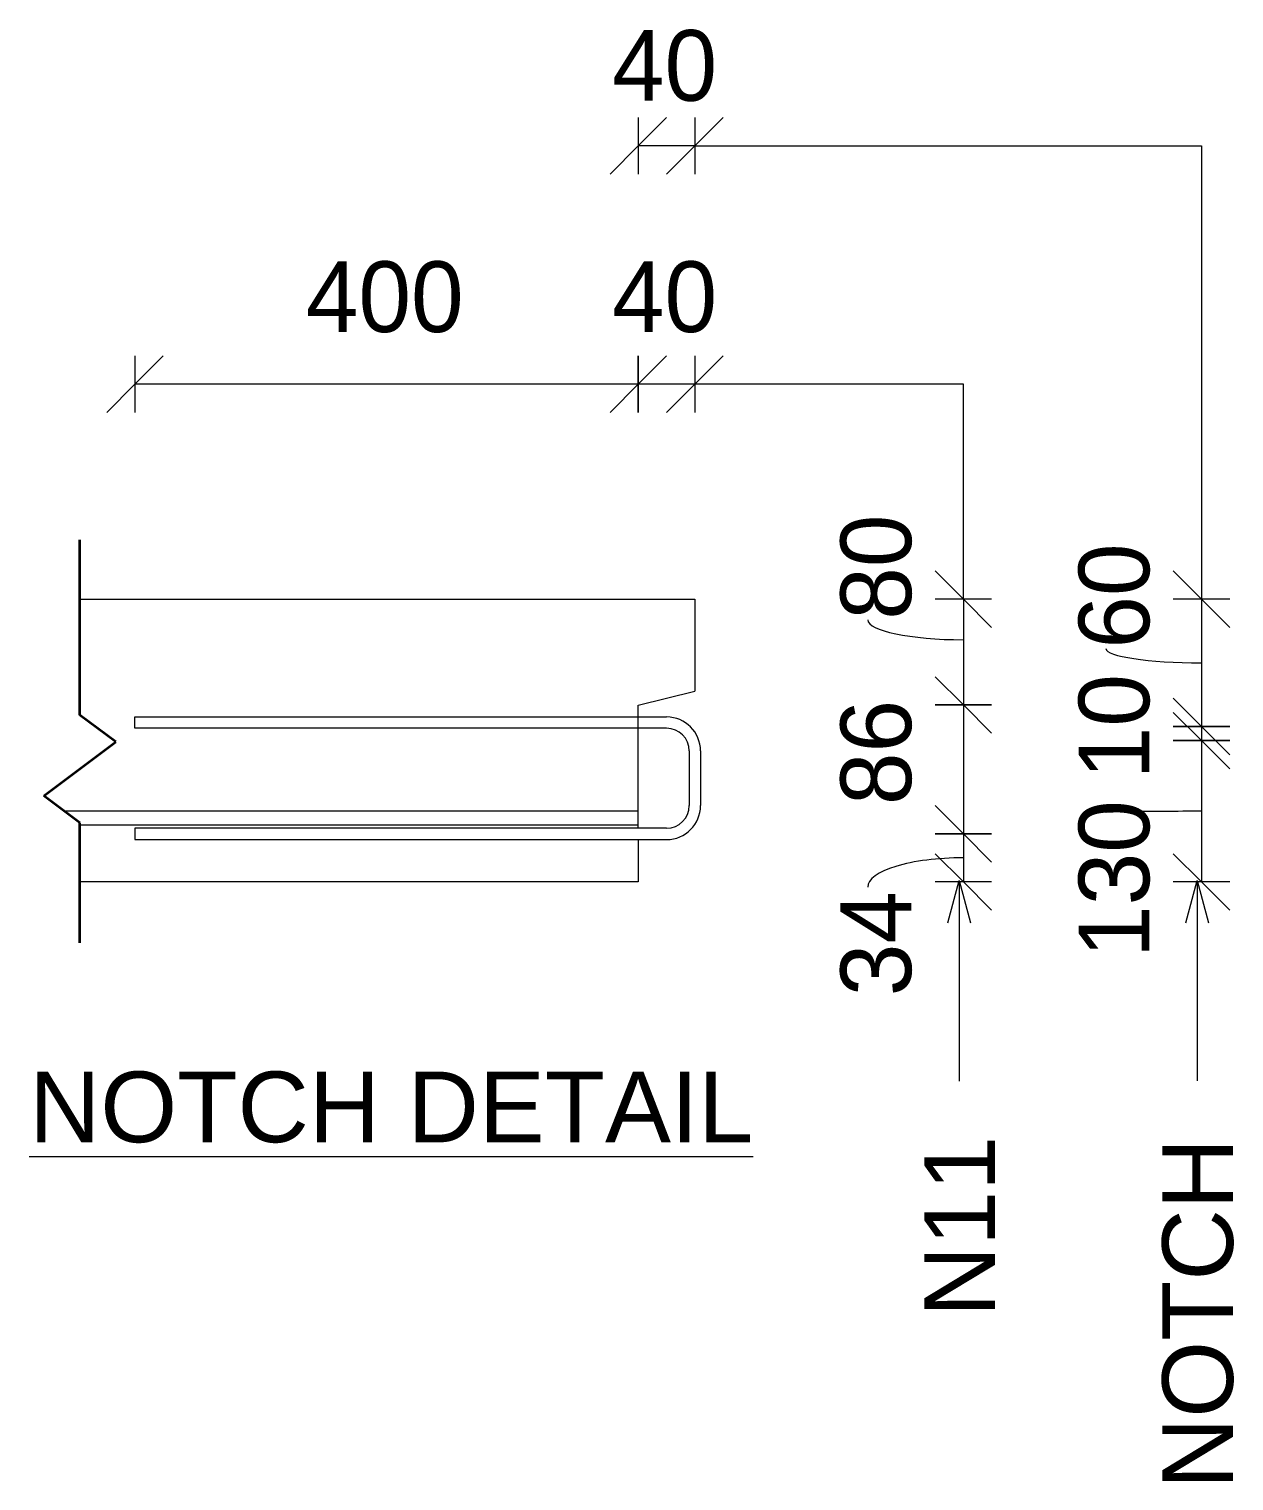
# Model space of a CAD drawing. Header units: millimetres. Extents: x -2992 to 15376, y 1067 to 18539.
# Drawn here: x -2992 to -2140, y 17512 to 18539 of the extents above; entities that cross this region are included whole.
import ezdxf

# ---------------------------------------------------------------- set-up
doc = ezdxf.new("R2010")
doc.units = ezdxf.units.MM
doc.layers.add('A-DETL', color=90, linetype='Continuous', lineweight=18)
doc.layers.add('G-ANNO-TEXT', color=231, linetype='Continuous', lineweight=9)
doc.styles.add('Arial', font='arial.ttf', dxfattribs={"height": 50})
doc.styles.add('Nirmala UI Semilight', font='NirmalaS.ttf', dxfattribs={"height": 50})

msp = doc.modelspace()

# ---------------------------------------------------------------- linework, layer by layer
at = {"layer": 'A-DETL', "color": 7}
for p, q in [((-2561.2, 18456.1), (-2541.2, 18476.1)), ((-2561.2, 18476.1), (-2561.2, 18456.1)), ((-2501.2, 18476.1), (-2521.2, 18456.1)), ((-2521.2, 18476.1), (-2521.2, 18456.1)), ((-2561.2, 18456.1), (-2581.2, 18436.1)), ((-2521.2, 18456.1), (-2561.2, 18456.1)), ((-2561.2, 18456.1), (-2561.2, 18436.1)), ((-2521.2, 18456.1), (-2541.2, 18436.1)), ((-2521.2, 18456.1), (-2521.2, 18436.1)), ((-2521.2, 18456.1), (-2162.9, 18456.1)), ((-2162.9, 18456.1), (-2162.9, 18135.4)), ((-2917.2, 18307.5), (-2917.2, 18287.5)), ((-2917.2, 18287.5), (-2897.2, 18307.5)), ((-2561.2, 18287.5), (-2561.2, 18307.5)), ((-2561.2, 18307.5), (-2561.2, 18287.5)), ((-2561.2, 18287.5), (-2541.2, 18307.5)), ((-2541.2, 18307.5), (-2561.2, 18287.5)), ((-2521.2, 18307.5), (-2521.2, 18287.5)), ((-2521.2, 18287.5), (-2501.2, 18307.5)), ((-2917.2, 18287.5), (-2937.2, 18267.5)), ((-2561.2, 18287.5), (-2917.2, 18287.5)), ((-2917.2, 18287.5), (-2917.2, 18267.5)), ((-2561.2, 18287.5), (-2581.2, 18267.5)), ((-2581.2, 18267.5), (-2561.2, 18287.5)), ((-2521.2, 18287.5), (-2561.2, 18287.5)), ((-2561.2, 18287.5), (-2561.2, 18267.5)), ((-2561.2, 18267.5), (-2561.2, 18287.5)), ((-2541.2, 18267.5), (-2521.2, 18287.5)), ((-2521.2, 18287.5), (-2521.2, 18267.5)), ((-2331.3, 18287.5), (-2521.2, 18287.5)), ((-2331.3, 18135.4), (-2331.3, 18287.5)), ((-2331.3, 18135.4), (-2351.3, 18155.4)), ((-2162.9, 18135.4), (-2182.9, 18155.4)), ((-2956.2, 18135.4), (-2521.2, 18135.4)), ((-2521.2, 18135.4), (-2521.2, 18070.4)), ((-2331.3, 18135.4), (-2351.3, 18135.4)), ((-2311.3, 18115.4), (-2331.3, 18135.4)), ((-2331.3, 18135.4), (-2331.3, 18060.6)), ((-2311.3, 18135.4), (-2331.3, 18135.4)), ((-2162.9, 18135.4), (-2182.9, 18135.4)), ((-2142.9, 18115.4), (-2162.9, 18135.4)), ((-2162.9, 18135.4), (-2162.9, 18045.4)), ((-2142.9, 18135.4), (-2162.9, 18135.4)), ((-2331.3, 18060.6), (-2351.3, 18080.6)), ((-2351.3, 18080.6), (-2331.3, 18060.6)), ((-2561.2, 18060.4), (-2521.2, 18070.4)), ((-2561.2, 17973.4), (-2561.2, 18060.4)), ((-2331.3, 18060.6), (-2351.3, 18060.6)), ((-2351.3, 18060.6), (-2331.3, 18060.6)), ((-2331.3, 18060.6), (-2311.3, 18060.6)), ((-2311.3, 18060.6), (-2331.3, 18060.6)), ((-2331.3, 18060.6), (-2311.3, 18040.6)), ((-2311.3, 18040.6), (-2331.3, 18060.6)), ((-2331.3, 18060.6), (-2331.3, 17969.4)), ((-2162.9, 18045.4), (-2182.9, 18065.4)), ((-2182.9, 18065.4), (-2162.9, 18045.4)), ((-2162.9, 18035.4), (-2182.9, 18055.4)), ((-2182.9, 18055.4), (-2162.9, 18035.4)), ((-2917.2, 18044.1), (-2917.2, 18052.1)), ((-2917.2, 18052.1), (-2541.2, 18052.1)), ((-2162.9, 18045.4), (-2182.9, 18045.4)), ((-2182.9, 18045.4), (-2162.9, 18045.4)), ((-2162.9, 18045.4), (-2142.9, 18045.4)), ((-2142.9, 18045.4), (-2162.9, 18045.4)), ((-2162.9, 18045.4), (-2142.9, 18025.4)), ((-2142.9, 18025.4), (-2162.9, 18045.4)), ((-2162.9, 18045.4), (-2162.9, 18035.4)), ((-2541.2, 18044.1), (-2917.2, 18044.1)), ((-2162.9, 18035.4), (-2182.9, 18035.4)), ((-2182.9, 18035.4), (-2162.9, 18035.4)), ((-2162.9, 18035.4), (-2142.9, 18035.4)), ((-2142.9, 18035.4), (-2162.9, 18035.4)), ((-2162.9, 18035.4), (-2142.9, 18015.4)), ((-2142.9, 18015.4), (-2162.9, 18035.4)), ((-2162.9, 18035.4), (-2162.9, 17935.4)), ((-2525.2, 18028.1), (-2525.2, 17989.4)), ((-2517.2, 18028.1), (-2517.2, 17989.4)), ((-2561.2, 17985.6), (-2967.2, 17985.6)), ((-2331.3, 17969.4), (-2351.3, 17989.4)), ((-2351.3, 17989.4), (-2331.3, 17969.4)), ((-2561.2, 17975.6), (-2956.2, 17975.6)), ((-2541.2, 17973.4), (-2917.2, 17973.4)), ((-2917.2, 17973.4), (-2917.2, 17965.4)), ((-2917.2, 17965.4), (-2541.2, 17965.4)), ((-2561.2, 17965.4), (-2561.2, 17935.4)), ((-2331.3, 17969.4), (-2351.3, 17969.4)), ((-2351.3, 17969.4), (-2331.3, 17969.4)), ((-2331.3, 17969.4), (-2311.3, 17969.4)), ((-2311.3, 17969.4), (-2331.3, 17969.4)), ((-2331.3, 17969.4), (-2311.3, 17949.4)), ((-2311.3, 17949.4), (-2331.3, 17969.4)), ((-2331.3, 17969.4), (-2331.3, 17935.4)), ((-2331.3, 17935.4), (-2351.3, 17955.4)), ((-2162.9, 17935.4), (-2182.9, 17955.4)), ((-2561.2, 17935.4), (-2956.2, 17935.4)), ((-2331.3, 17935.4), (-2351.3, 17935.4)), ((-2342.3, 17906.5), (-2334.2, 17936.5)), ((-2334.2, 17936.5), (-2334.2, 17796)), ((-2334.2, 17936.5), (-2326.2, 17906.5)), ((-2311.3, 17935.4), (-2331.3, 17935.4)), ((-2331.3, 17935.4), (-2311.3, 17915.4)), ((-2162.9, 17935.4), (-2182.9, 17935.4)), ((-2173.9, 17906.5), (-2165.9, 17936.5)), ((-2165.9, 17936.5), (-2165.9, 17796)), ((-2165.9, 17936.5), (-2157.8, 17906.5)), ((-2142.9, 17935.4), (-2162.9, 17935.4)), ((-2162.9, 17935.4), (-2142.9, 17915.4)), ((-2334.2, 17796), (-2334.2, 17794.6)), ((-2165.9, 17796), (-2165.9, 17794.7))]:
    msp.add_line(p, q, dxfattribs=at)
at = {"layer": 'A-DETL', "color": 250, "lineweight": 35}
for p, q in [((-2956.2, 18053.5), (-2956.2, 18177.5)), ((-2930.8, 18034.5), (-2956.2, 18053.5)), ((-2981.6, 17996.4), (-2930.8, 18034.5)), ((-2956.2, 17977.3), (-2981.6, 17996.4)), ((-2956.2, 17892.3), (-2956.2, 17977.3))]:
    msp.add_line(p, q, dxfattribs=at)
at = {"layer": 'A-DETL', "color": 7}
for centre, radius, start, end in [((-2541.2, 18028.1), 24, 0, 90), ((-2541.2, 18028.1), 16, 0, 90), ((-2541.2, 17989.4), 16, 270, 0), ((-2541.2, 17989.4), 24, 270, 0)]:
    msp.add_arc(centre, radius, start, end, dxfattribs=at)
for centre, ratio, start_param, end_param in [((-2331.3, 18120.9), 0.209345, 3.141593, 4.712389), ((-2162.9, 18100.5), 0.149102, 3.141593, 4.712389), ((-2162.9, 17984.5), 0.013219, 1.570796, 3.141593), ((-2331.3, 17931.8), 0.305683, 1.570796, 3.141593)]:
    msp.add_ellipse(centre, major_axis=(67.6, 0), ratio=ratio, start_param=start_param, end_param=end_param, dxfattribs=at)

# ---------------------------------------------------------------- texts
at = {"layer": 'G-ANNO-TEXT', "color": 7, "char_height": 50, "attachment_point": 1}
for s, insert, width, style in [('40', (-2579.8, 18538), 91.392, 'Nirmala UI Semilight'), ('400', (-2796.3, 18374.4), 136.287, 'Nirmala UI Semilight'), ('40', (-2579.8, 18374.4), 91.392, 'Nirmala UI Semilight'), ('\\LNOTCH DETAIL', (-2992.1, 17801.3), 622.11, 'Arial')]:
    msp.add_mtext(s, dxfattribs=dict(at, insert=insert, width=width, style=style))
at = {"layer": 'G-ANNO-TEXT', "color": 7, "char_height": 50, "attachment_point": 1, "rotation": 90}
for s, insert, width, style in [('80', (-2418.2, 18120.9), 89.789, 'Nirmala UI Semilight'), ('60', (-2249.8, 18100.5), 89.789, 'Nirmala UI Semilight'), ('10', (-2249.8, 18008.1), 76.962, 'Nirmala UI Semilight'), ('86', (-2418.2, 17989.8), 89.789, 'Nirmala UI Semilight'), ('130', (-2249.8, 17881.7), 121.856, 'Nirmala UI Semilight'), ('34', (-2418.2, 17854.6), 91.392, 'Nirmala UI Semilight'), ('N11', (-2359, 17627.6), 153.924, 'Arial'), ('NOTCH', (-2190.6, 17506), 301.435, 'Arial')]:
    msp.add_mtext(s, dxfattribs=dict(at, insert=insert, width=width, style=style))

doc.saveas('drawing.dxf')
